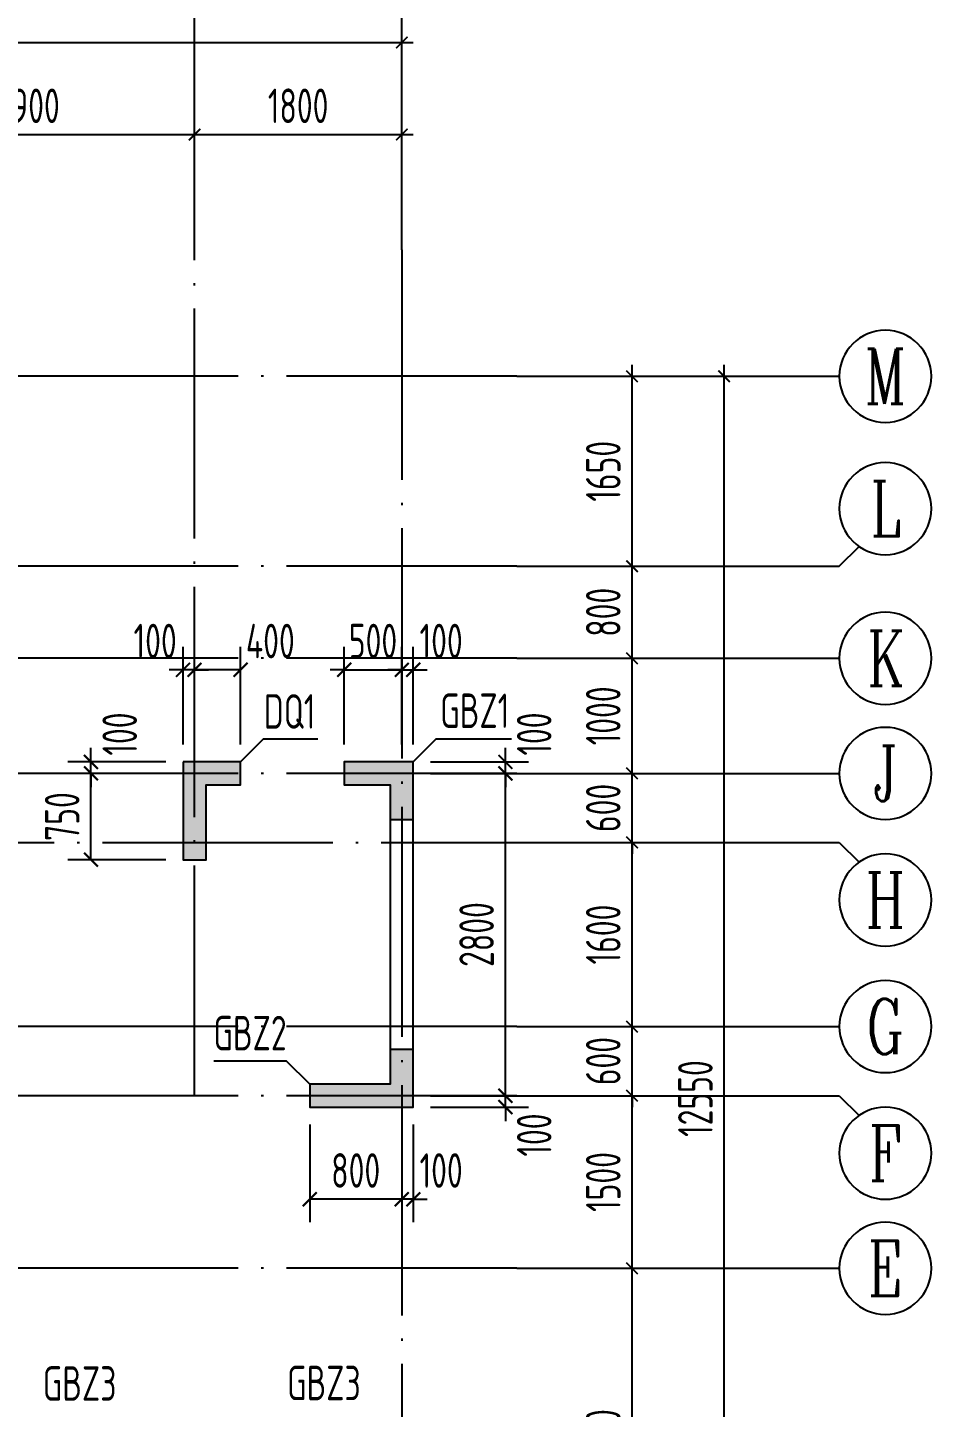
# Model space of a CAD drawing. Extents: x -1058961 to 23600, y -449123 to 2751847.
# Drawn here: x -397979 to -390129, y -182385 to -170397 of the extents above; entities that cross this region are included whole.
import ezdxf
from ezdxf.enums import TextEntityAlignment as Align

# ---------------------------------------------------------------- set-up
doc = ezdxf.new("R2010")
doc.units = 0
doc.header["$LTSCALE"] = 1000
doc.linetypes.add('DOTE', pattern=[2.42, 2, -0.2, 0.02, -0.2])
doc.layers.get('0').update_dxf_attribs({"linetype": 'CONTINUOUS'})
doc.layers.get('DEFPOINTS').update_dxf_attribs({"linetype": 'CONTINUOUS'})
for name, color, linetype in [('A-AXIS', 1, 'CONTINUOUS'), ('A-DOTE', 10, 'DOTE'), ('AXIS_NUM', 7, 'CONTINUOUS'), ('S-Q墙实线', 6, 'CONTINUOUS'), ('S-Q墙标注', 3, 'CONTINUOUS'), ('S-X详图填充', 252, 'CONTINUOUS'), ('S-X详图实线', 4, 'CONTINUOUS'), ('S-Y一般标注', 3, 'CONTINUOUS'), ('S-Z柱编号', 6, 'CONTINUOUS')]:
    doc.layers.add(name, color=color, linetype=linetype)
doc.styles.add('TSSD_Axis', font='complex.shx', dxfattribs={"width": 0.7, "bigfont": 'hztxt.shx'})
doc.styles.add('TSSD_DIMENSION', font='Tssdeng.shx', dxfattribs={"width": 0.7, "bigfont": 'tssdchn.shx'})
doc.styles.add('TSSD_REIN', font='tssdeng.shx', dxfattribs={"width": 0.7, "height": 300, "bigfont": 'tssdchn.shx'})
doc.styles.add('结构文字', font='zstxt.shx', dxfattribs={"width": 0.7, "bigfont": 'zshz.shx'})
doc.dimstyles.new('STRUCK', dxfattribs={"dimtxt": 400, "dimasz": 121, "dimexe": 200, "dimexo": 150, "dimgap": 115, "dimtad": 1, "dimdec": 0, "dimdsep": 46, "dimtxsty": '结构文字', "dimblk": 'ARCHTICK', "dimcen": 400, "dimclrd": 3, "dimclre": 3, "dimclrt": 7, "dimadec": 0, "dimazin": 0, "dimtfac": 1, "dimtdec": 0, "dimtix": 1, "dimtmove": 2, "dimatfit": 3, "dimldrblk": '_DIMX', "dimfxl": 0, "dimtolj": 1, "dimtzin": 0, "dimarcsym": 0})
doc.dimstyles.new('TSSD_100_100', dxfattribs={"dimtxt": 300, "dimasz": 100, "dimexe": 100, "dimexo": 250, "dimgap": 100, "dimtad": 1, "dimdec": 0, "dimzin": 0, "dimdsep": 46, "dimtxsty": 'TSSD_DIMENSION', "dimblk": 'ARCHTICK', "dimcen": 0, "dimdle": 100, "dimclrt": 7, "dimadec": 0, "dimazin": 0, "dimtfac": 1, "dimtdec": 0, "dimtix": 1, "dimtmove": 2, "dimatfit": 3, "dimldrblk": 'ARCHTICK', "dimfxl": 0, "dimtolj": 1, "dimtzin": 0, "dimarcsym": 0})

# ---------------------------------------------------------------- blocks, each defined once
blk = doc.blocks.new('_ArchTick')
at = {"color": 0, "linetype": 'ByBlock', "const_width": 0.15}
blk.add_lwpolyline([(-0.5, -0.5), (0.5, 0.5)], dxfattribs=at)
blk = doc.blocks.new('*D1082')
at = {"layer": 'DEFPOINTS', "color": 0}
for p in [(52800, 19250), (49900, 18250), (52800, 18250)]:
    blk.add_point(p, dxfattribs=at)
at = {"layer": 'S-Y一般标注', "color": 0, "lineweight": -2}
for p, q in [((49900, 18500), (49900, 19350)), ((52800, 18500), (52800, 19350)), ((49800, 19250), (52900, 19250))]:
    blk.add_line(p, q, dxfattribs=at)
at = {"layer": 'S-Y一般标注', "color": 0, "lineweight": -2, "xscale": 100, "yscale": 100, "zscale": 100, "rotation": 180}
blk.add_blockref('_ArchTick', (49900, 19250), dxfattribs=at)
at = {"layer": 'S-Y一般标注', "color": 0, "lineweight": -2, "xscale": 100, "yscale": 100, "zscale": 100}
blk.add_blockref('_ArchTick', (52800, 19250), dxfattribs=at)
at = {"layer": 'S-Y一般标注', "color": 7, "insert": (51350, 19500), "char_height": 300, "attachment_point": 5, "style": 'TSSD_DIMENSION'}
blk.add_mtext('\\A1;2900', dxfattribs=at)
blk = doc.blocks.new('*D1083')
at = {"layer": 'DEFPOINTS', "color": 0}
for p in [(54600, 19250), (52800, 18250), (54600, 18250)]:
    blk.add_point(p, dxfattribs=at)
at = {"layer": 'S-Y一般标注', "color": 0, "lineweight": -2}
for p, q in [((52800, 18500), (52800, 19350)), ((54600, 18500), (54600, 19350)), ((52700, 19250), (54700, 19250))]:
    blk.add_line(p, q, dxfattribs=at)
at = {"layer": 'S-Y一般标注', "color": 0, "lineweight": -2, "xscale": 100, "yscale": 100, "zscale": 100, "rotation": 180}
blk.add_blockref('_ArchTick', (52800, 19250), dxfattribs=at)
at = {"layer": 'S-Y一般标注', "color": 0, "lineweight": -2, "xscale": 100, "yscale": 100, "zscale": 100}
blk.add_blockref('_ArchTick', (54600, 19250), dxfattribs=at)
at = {"layer": 'S-Y一般标注', "color": 7, "insert": (53700, 19500), "char_height": 300, "attachment_point": 5, "style": 'TSSD_DIMENSION'}
blk.add_mtext('\\A1;1800', dxfattribs=at)
blk = doc.blocks.new('*D1084')
at = {"layer": 'DEFPOINTS', "color": 0}
for p in [(54600, 20050), (4600, 18250), (54600, 18250)]:
    blk.add_point(p, dxfattribs=at)
at = {"layer": 'S-Y一般标注', "color": 0, "lineweight": -2}
for p, q in [((4600, 18500), (4600, 20150)), ((54600, 18500), (54600, 20150)), ((4500, 20050), (54700, 20050))]:
    blk.add_line(p, q, dxfattribs=at)
at = {"layer": 'S-Y一般标注', "color": 0, "lineweight": -2, "xscale": 100, "yscale": 100, "zscale": 100, "rotation": 180}
blk.add_blockref('_ArchTick', (4600, 20050), dxfattribs=at)
at = {"layer": 'S-Y一般标注', "color": 0, "lineweight": -2, "xscale": 100, "yscale": 100, "zscale": 100}
blk.add_blockref('_ArchTick', (54600, 20050), dxfattribs=at)
at = {"layer": 'S-Y一般标注', "color": 7, "insert": (29600, 20300), "char_height": 300, "attachment_point": 5, "style": 'TSSD_DIMENSION'}
blk.add_mtext('\\A1;50000', dxfattribs=at)
blk = doc.blocks.new('ts_axno')
at = {"color": 0, "linetype": 'ByBlock', "lineweight": -2}
blk.add_circle((0, 0), 0.5, dxfattribs=at)
at = {"color": 0, "linetype": 'ByBlock', "lineweight": -2, "style": 'TSSD_Axis', "width": 0.7}
blk.add_attdef('A', text='', height=0.6, dxfattribs=at).set_placement((0, 0), align=Align.MIDDLE_CENTER)
blk = doc.blocks.new('*D1113')
at = {"layer": 'DEFPOINTS', "color": 0}
for p in [(55600, 10900), (56600, 10900), (55600, 9400)]:
    blk.add_point(p, dxfattribs=at)
at = {"layer": 'S-Y一般标注', "color": 0, "lineweight": -2}
for p, q in [((56600, 9300), (56600, 11000)), ((55850, 10900), (56700, 10900)), ((55850, 9400), (56700, 9400))]:
    blk.add_line(p, q, dxfattribs=at)
at = {"layer": 'S-Y一般标注', "color": 0, "lineweight": -2, "xscale": 100, "yscale": 100, "zscale": 100}
for p, rotation in [((56600, 10900), 90), ((56600, 9400), 270)]:
    blk.add_blockref('_ArchTick', p, dxfattribs=dict(at, rotation=rotation))
at = {"layer": 'S-Y一般标注', "color": 7, "insert": (56350, 10150), "char_height": 300, "attachment_point": 5, "rotation": 90, "style": 'TSSD_DIMENSION'}
blk.add_mtext('\\A1;1500', dxfattribs=at)
blk = doc.blocks.new('*D1114')
at = {"layer": 'DEFPOINTS', "color": 0}
for p in [(55600, 11500), (56600, 11500), (55600, 10900)]:
    blk.add_point(p, dxfattribs=at)
at = {"layer": 'S-Y一般标注', "color": 0, "lineweight": -2}
for p, q in [((56600, 11500), (56600, 11600)), ((55850, 11500), (56700, 11500)), ((56600, 10900), (56600, 11500)), ((55850, 10900), (56700, 10900)), ((56600, 10900), (56600, 10800))]:
    blk.add_line(p, q, dxfattribs=at)
at = {"layer": 'S-Y一般标注', "color": 0, "lineweight": -2, "xscale": 100, "yscale": 100, "zscale": 100}
for p, rotation in [((56600, 11500), 270), ((56600, 10900), 90)]:
    blk.add_blockref('_ArchTick', p, dxfattribs=dict(at, rotation=rotation))
at = {"layer": 'S-Y一般标注', "color": 7, "insert": (56350, 11200), "char_height": 300, "attachment_point": 5, "rotation": 90, "style": 'TSSD_DIMENSION'}
blk.add_mtext('\\A1;600', dxfattribs=at)
blk = doc.blocks.new('*D1115')
at = {"layer": 'DEFPOINTS', "color": 0}
for p in [(55600, 13100), (56600, 13100), (55600, 11500)]:
    blk.add_point(p, dxfattribs=at)
at = {"layer": 'S-Y一般标注', "color": 0, "lineweight": -2}
for p, q in [((56600, 11400), (56600, 13200)), ((55850, 13100), (56700, 13100)), ((55850, 11500), (56700, 11500))]:
    blk.add_line(p, q, dxfattribs=at)
at = {"layer": 'S-Y一般标注', "color": 0, "lineweight": -2, "xscale": 100, "yscale": 100, "zscale": 100}
for p, rotation in [((56600, 13100), 90), ((56600, 11500), 270)]:
    blk.add_blockref('_ArchTick', p, dxfattribs=dict(at, rotation=rotation))
at = {"layer": 'S-Y一般标注', "color": 7, "insert": (56350, 12300), "char_height": 300, "attachment_point": 5, "rotation": 90, "style": 'TSSD_DIMENSION'}
blk.add_mtext('\\A1;1600', dxfattribs=at)
blk = doc.blocks.new('*D1116')
at = {"layer": 'DEFPOINTS', "color": 0}
for p in [(55600, 13700), (56600, 13700), (55600, 13100)]:
    blk.add_point(p, dxfattribs=at)
at = {"layer": 'S-Y一般标注', "color": 0, "lineweight": -2}
for p, q in [((56600, 13700), (56600, 13800)), ((55850, 13700), (56700, 13700)), ((56600, 13100), (56600, 13700)), ((55850, 13100), (56700, 13100)), ((56600, 13100), (56600, 13000))]:
    blk.add_line(p, q, dxfattribs=at)
at = {"layer": 'S-Y一般标注', "color": 0, "lineweight": -2, "xscale": 100, "yscale": 100, "zscale": 100}
for p, rotation in [((56600, 13700), 270), ((56600, 13100), 90)]:
    blk.add_blockref('_ArchTick', p, dxfattribs=dict(at, rotation=rotation))
at = {"layer": 'S-Y一般标注', "color": 7, "insert": (56350, 13400), "char_height": 300, "attachment_point": 5, "rotation": 90, "style": 'TSSD_DIMENSION'}
blk.add_mtext('\\A1;600', dxfattribs=at)
blk = doc.blocks.new('*D1117')
at = {"layer": 'DEFPOINTS', "color": 0}
for p in [(55600, 14700), (56600, 14700), (55600, 13700)]:
    blk.add_point(p, dxfattribs=at)
at = {"layer": 'S-Y一般标注', "color": 0, "lineweight": -2}
for p, q in [((56600, 13600), (56600, 14800)), ((55850, 14700), (56700, 14700)), ((55850, 13700), (56700, 13700))]:
    blk.add_line(p, q, dxfattribs=at)
at = {"layer": 'S-Y一般标注', "color": 0, "lineweight": -2, "xscale": 100, "yscale": 100, "zscale": 100}
for p, rotation in [((56600, 14700), 90), ((56600, 13700), 270)]:
    blk.add_blockref('_ArchTick', p, dxfattribs=dict(at, rotation=rotation))
at = {"layer": 'S-Y一般标注', "color": 7, "insert": (56350, 14200), "char_height": 300, "attachment_point": 5, "rotation": 90, "style": 'TSSD_DIMENSION'}
blk.add_mtext('\\A1;1000', dxfattribs=at)
blk = doc.blocks.new('*D1118')
at = {"layer": 'DEFPOINTS', "color": 0}
for p in [(55600, 17150), (57400, 17150), (55600, 4600)]:
    blk.add_point(p, dxfattribs=at)
at = {"layer": 'S-Y一般标注', "color": 0, "lineweight": -2}
for p, q in [((55850, 17150), (57500, 17150)), ((57400, 4500), (57400, 17250)), ((55850, 4600), (57500, 4600))]:
    blk.add_line(p, q, dxfattribs=at)
at = {"layer": 'S-Y一般标注', "color": 0, "lineweight": -2, "xscale": 100, "yscale": 100, "zscale": 100}
for p, rotation in [((57400, 17150), 90), ((57400, 4600), 270)]:
    blk.add_blockref('_ArchTick', p, dxfattribs=dict(at, rotation=rotation))
at = {"layer": 'S-Y一般标注', "color": 7, "insert": (57150, 10875), "char_height": 300, "attachment_point": 5, "rotation": 90, "style": 'TSSD_DIMENSION'}
blk.add_mtext('\\A1;12550', dxfattribs=at)
blk = doc.blocks.new('*D1119')
at = {"layer": 'DEFPOINTS', "color": 0}
for p in [(55600, 15500), (56600, 15500), (55600, 14700)]:
    blk.add_point(p, dxfattribs=at)
at = {"layer": 'S-Y一般标注', "color": 0, "lineweight": -2}
for p, q in [((56600, 14600), (56600, 15600)), ((55850, 15500), (56700, 15500)), ((55850, 14700), (56700, 14700))]:
    blk.add_line(p, q, dxfattribs=at)
at = {"layer": 'S-Y一般标注', "color": 0, "lineweight": -2, "xscale": 100, "yscale": 100, "zscale": 100}
for p, rotation in [((56600, 15500), 90), ((56600, 14700), 270)]:
    blk.add_blockref('_ArchTick', p, dxfattribs=dict(at, rotation=rotation))
at = {"layer": 'S-Y一般标注', "color": 7, "insert": (56350, 15100), "char_height": 300, "attachment_point": 5, "rotation": 90, "style": 'TSSD_DIMENSION'}
blk.add_mtext('\\A1;800', dxfattribs=at)
blk = doc.blocks.new('*D1121')
at = {"layer": 'DEFPOINTS', "color": 0}
for p in [(55600, 9400), (56600, 9400), (55600, 6400)]:
    blk.add_point(p, dxfattribs=at)
at = {"layer": 'S-Y一般标注', "color": 0, "lineweight": -2}
for p, q in [((56600, 6300), (56600, 9500)), ((55850, 9400), (56700, 9400)), ((55850, 6400), (56700, 6400))]:
    blk.add_line(p, q, dxfattribs=at)
at = {"layer": 'S-Y一般标注', "color": 0, "lineweight": -2, "xscale": 100, "yscale": 100, "zscale": 100}
for p, rotation in [((56600, 9400), 90), ((56600, 6400), 270)]:
    blk.add_blockref('_ArchTick', p, dxfattribs=dict(at, rotation=rotation))
at = {"layer": 'S-Y一般标注', "color": 7, "insert": (56350, 7900), "char_height": 300, "attachment_point": 5, "rotation": 90, "style": 'TSSD_DIMENSION'}
blk.add_mtext('\\A1;3000', dxfattribs=at)
blk = doc.blocks.new('*D1122')
at = {"layer": 'DEFPOINTS', "color": 0}
for p in [(55600, 17150), (56600, 17150), (55600, 15500)]:
    blk.add_point(p, dxfattribs=at)
at = {"layer": 'S-Y一般标注', "color": 0, "lineweight": -2}
for p, q in [((55850, 17150), (56700, 17150)), ((56600, 15400), (56600, 17250)), ((55850, 15500), (56700, 15500))]:
    blk.add_line(p, q, dxfattribs=at)
at = {"layer": 'S-Y一般标注', "color": 0, "lineweight": -2, "xscale": 100, "yscale": 100, "zscale": 100}
for p, rotation in [((56600, 17150), 90), ((56600, 15500), 270)]:
    blk.add_blockref('_ArchTick', p, dxfattribs=dict(at, rotation=rotation))
at = {"layer": 'S-Y一般标注', "color": 7, "insert": (56350, 16325), "char_height": 300, "attachment_point": 5, "rotation": 90, "style": 'TSSD_DIMENSION'}
blk.add_mtext('\\A1;1650', dxfattribs=at)
blk = doc.blocks.new('*D939')
at = {"layer": 'DEFPOINTS', "color": 0}
for p in [(-394629, -179677), (-393829, -179677), (-394629, -179777)]:
    blk.add_point(p, dxfattribs=at)
at = {"layer": 'S-Q墙标注', "color": 3, "lineweight": -2}
for p, q in [((-393829, -179677), (-393829, -179556)), ((-394479, -179677), (-393629, -179677)), ((-393829, -179777), (-393829, -179677)), ((-394479, -179777), (-393629, -179777)), ((-393829, -179777), (-393829, -179898))]:
    blk.add_line(p, q, dxfattribs=at)
at = {"layer": 'S-Q墙标注', "color": 3, "lineweight": -2, "xscale": 121, "yscale": 121, "zscale": 121}
for p, rotation in [((-393829, -179677), 270), ((-393829, -179777), 90)]:
    blk.add_blockref('_ArchTick', p, dxfattribs=dict(at, rotation=rotation))
at = {"layer": 'S-Q墙标注', "color": 7, "insert": (-393579, -180019), "char_height": 300, "attachment_point": 5, "rotation": 90, "style": 'TSSD_REIN'}
blk.add_mtext('\\A1;100', dxfattribs=at)
blk = doc.blocks.new('_DIMX')
blk.add_line((-150, 0), (150, 0))
at = {"const_width": 50}
blk.add_lwpolyline([(-70, -70), (70, 70)], dxfattribs=at)
blk = doc.blocks.new('*D940')
at = {"layer": 'DEFPOINTS', "color": 0}
for p in [(-394629, -176877), (-393829, -176877), (-394629, -179677)]:
    blk.add_point(p, dxfattribs=at)
at = {"layer": 'S-Q墙标注', "color": 3, "lineweight": -2}
for p, q in [((-394479, -176877), (-393629, -176877)), ((-393829, -179677), (-393829, -176877)), ((-394479, -179677), (-393629, -179677))]:
    blk.add_line(p, q, dxfattribs=at)
at = {"layer": 'S-Q墙标注', "color": 3, "lineweight": -2, "xscale": 121, "yscale": 121, "zscale": 121}
for p, rotation in [((-393829, -176877), 90), ((-393829, -179677), 270)]:
    blk.add_blockref('_ArchTick', p, dxfattribs=dict(at, rotation=rotation))
at = {"layer": 'S-Q墙标注', "color": 7, "insert": (-394079, -178277), "char_height": 300, "attachment_point": 5, "rotation": 90, "style": 'TSSD_REIN'}
blk.add_mtext('\\A1;2800', dxfattribs=at)
blk = doc.blocks.new('*D941')
at = {"layer": 'DEFPOINTS', "color": 0}
for p in [(-394629, -176777), (-393829, -176777), (-394629, -176877)]:
    blk.add_point(p, dxfattribs=at)
at = {"layer": 'S-Q墙标注', "color": 3, "lineweight": -2}
for p, q in [((-393829, -176777), (-393829, -176656)), ((-394479, -176777), (-393629, -176777)), ((-393829, -176877), (-393829, -176777)), ((-394479, -176877), (-393629, -176877)), ((-393829, -176877), (-393829, -176998))]:
    blk.add_line(p, q, dxfattribs=at)
at = {"layer": 'S-Q墙标注', "color": 3, "lineweight": -2, "xscale": 121, "yscale": 121, "zscale": 121}
for p, rotation in [((-393829, -176777), 270), ((-393829, -176877), 90)]:
    blk.add_blockref('_ArchTick', p, dxfattribs=dict(at, rotation=rotation))
at = {"layer": 'S-Q墙标注', "color": 7, "insert": (-393579, -176535), "char_height": 300, "attachment_point": 5, "rotation": 90, "style": 'TSSD_REIN'}
blk.add_mtext('\\A1;100', dxfattribs=at)
blk = doc.blocks.new('*D942')
at = {"layer": 'DEFPOINTS', "color": 0}
for p in [(-394729, -179777), (-394629, -179777), (-394729, -180577)]:
    blk.add_point(p, dxfattribs=at)
at = {"layer": 'S-Q墙标注', "color": 3, "lineweight": -2}
for p, q in [((-394729, -179927), (-394729, -180777)), ((-394629, -179927), (-394629, -180777)), ((-394729, -180577), (-394850, -180577)), ((-394629, -180577), (-394729, -180577)), ((-394629, -180577), (-394508, -180577))]:
    blk.add_line(p, q, dxfattribs=at)
at = {"layer": 'S-Q墙标注', "color": 3, "lineweight": -2, "xscale": 121, "yscale": 121, "zscale": 121}
blk.add_blockref('_ArchTick', (-394729, -180577), dxfattribs=at)
at = {"layer": 'S-Q墙标注', "color": 3, "lineweight": -2, "xscale": 121, "yscale": 121, "zscale": 121, "rotation": 180}
blk.add_blockref('_ArchTick', (-394629, -180577), dxfattribs=at)
at = {"layer": 'S-Q墙标注', "color": 7, "insert": (-394387, -180327), "char_height": 300, "attachment_point": 5, "style": 'TSSD_REIN'}
blk.add_mtext('\\A1;100', dxfattribs=at)
blk = doc.blocks.new('*D943')
at = {"layer": 'DEFPOINTS', "color": 0}
for p in [(-395529, -179777), (-394729, -179777), (-395529, -180577)]:
    blk.add_point(p, dxfattribs=at)
at = {"layer": 'S-Q墙标注', "color": 3, "lineweight": -2}
for p, q in [((-395529, -179927), (-395529, -180777)), ((-394729, -179927), (-394729, -180777)), ((-394729, -180577), (-395529, -180577))]:
    blk.add_line(p, q, dxfattribs=at)
at = {"layer": 'S-Q墙标注', "color": 3, "lineweight": -2, "xscale": 121, "yscale": 121, "zscale": 121, "rotation": 180}
blk.add_blockref('_ArchTick', (-395529, -180577), dxfattribs=at)
at = {"layer": 'S-Q墙标注', "color": 3, "lineweight": -2, "xscale": 121, "yscale": 121, "zscale": 121}
blk.add_blockref('_ArchTick', (-394729, -180577), dxfattribs=at)
at = {"layer": 'S-Q墙标注', "color": 7, "insert": (-395129, -180327), "char_height": 300, "attachment_point": 5, "style": 'TSSD_REIN'}
blk.add_mtext('\\A1;800', dxfattribs=at)
blk = doc.blocks.new('*D946')
at = {"layer": 'DEFPOINTS', "color": 0}
for p in [(-394729, -175977), (-395229, -176777), (-394729, -176777)]:
    blk.add_point(p, dxfattribs=at)
at = {"layer": 'S-Q墙标注', "color": 3, "lineweight": -2}
for p, q in [((-395229, -176627), (-395229, -175777)), ((-394729, -176627), (-394729, -175777)), ((-395229, -175977), (-395350, -175977)), ((-395229, -175977), (-394729, -175977)), ((-394729, -175977), (-394608, -175977))]:
    blk.add_line(p, q, dxfattribs=at)
at = {"layer": 'S-Q墙标注', "color": 3, "lineweight": -2, "xscale": 121, "yscale": 121, "zscale": 121}
blk.add_blockref('_ArchTick', (-395229, -175977), dxfattribs=at)
at = {"layer": 'S-Q墙标注', "color": 3, "lineweight": -2, "xscale": 121, "yscale": 121, "zscale": 121, "rotation": 180}
blk.add_blockref('_ArchTick', (-394729, -175977), dxfattribs=at)
at = {"layer": 'S-Q墙标注', "color": 7, "insert": (-394979, -175727), "char_height": 300, "attachment_point": 5, "style": 'TSSD_REIN'}
blk.add_mtext('\\A1;500', dxfattribs=at)
blk = doc.blocks.new('*D947')
at = {"layer": 'DEFPOINTS', "color": 0}
for p in [(-394629, -175977), (-394729, -176777), (-394629, -176777)]:
    blk.add_point(p, dxfattribs=at)
at = {"layer": 'S-Q墙标注', "color": 3, "lineweight": -2}
for p, q in [((-394729, -176627), (-394729, -175777)), ((-394629, -176627), (-394629, -175777)), ((-394729, -175977), (-394850, -175977)), ((-394729, -175977), (-394629, -175977)), ((-394629, -175977), (-394508, -175977))]:
    blk.add_line(p, q, dxfattribs=at)
at = {"layer": 'S-Q墙标注', "color": 3, "lineweight": -2, "xscale": 121, "yscale": 121, "zscale": 121}
blk.add_blockref('_ArchTick', (-394729, -175977), dxfattribs=at)
at = {"layer": 'S-Q墙标注', "color": 3, "lineweight": -2, "xscale": 121, "yscale": 121, "zscale": 121, "rotation": 180}
blk.add_blockref('_ArchTick', (-394629, -175977), dxfattribs=at)
at = {"layer": 'S-Q墙标注', "color": 7, "insert": (-394387, -175727), "char_height": 300, "attachment_point": 5, "style": 'TSSD_REIN'}
blk.add_mtext('\\A1;100', dxfattribs=at)
blk = doc.blocks.new('*D956')
at = {"layer": 'DEFPOINTS', "color": 0}
for p in [(-397429, -176877), (-396629, -176877), (-396629, -177627)]:
    blk.add_point(p, dxfattribs=at)
at = {"layer": 'S-Q墙标注', "color": 3, "lineweight": -2}
for p, q in [((-396779, -176877), (-397629, -176877)), ((-397429, -177627), (-397429, -176877)), ((-396779, -177627), (-397629, -177627))]:
    blk.add_line(p, q, dxfattribs=at)
at = {"layer": 'S-Q墙标注', "color": 3, "lineweight": -2, "xscale": 121, "yscale": 121, "zscale": 121}
for p, rotation in [((-397429, -176877), 90), ((-397429, -177627), 270)]:
    blk.add_blockref('_ArchTick', p, dxfattribs=dict(at, rotation=rotation))
at = {"layer": 'S-Q墙标注', "color": 7, "insert": (-397679, -177252), "char_height": 300, "attachment_point": 5, "rotation": 90, "style": 'TSSD_REIN'}
blk.add_mtext('\\A1;750', dxfattribs=at)
blk = doc.blocks.new('*D957')
at = {"layer": 'DEFPOINTS', "color": 0}
for p in [(-397429, -176777), (-396629, -176777), (-396629, -176877)]:
    blk.add_point(p, dxfattribs=at)
at = {"layer": 'S-Q墙标注', "color": 3, "lineweight": -2}
for p, q in [((-397429, -176777), (-397429, -176656)), ((-396779, -176777), (-397629, -176777)), ((-397429, -176877), (-397429, -176777)), ((-396779, -176877), (-397629, -176877)), ((-397429, -176877), (-397429, -176998))]:
    blk.add_line(p, q, dxfattribs=at)
at = {"layer": 'S-Q墙标注', "color": 3, "lineweight": -2, "xscale": 121, "yscale": 121, "zscale": 121}
for p, rotation in [((-397429, -176777), 270), ((-397429, -176877), 90)]:
    blk.add_blockref('_ArchTick', p, dxfattribs=dict(at, rotation=rotation))
at = {"layer": 'S-Q墙标注', "color": 7, "insert": (-397179, -176535), "char_height": 300, "attachment_point": 5, "rotation": 90, "style": 'TSSD_REIN'}
blk.add_mtext('\\A1;100', dxfattribs=at)
blk = doc.blocks.new('*D958')
at = {"layer": 'DEFPOINTS', "color": 0}
for p in [(-396529, -175977), (-396529, -176777), (-396129, -176777)]:
    blk.add_point(p, dxfattribs=at)
at = {"layer": 'S-Q墙标注', "color": 3, "lineweight": -2}
for p, q in [((-396529, -176627), (-396529, -175777)), ((-396129, -176627), (-396129, -175777)), ((-396129, -175977), (-396529, -175977))]:
    blk.add_line(p, q, dxfattribs=at)
at = {"layer": 'S-Q墙标注', "color": 3, "lineweight": -2, "xscale": 121, "yscale": 121, "zscale": 121, "rotation": 180}
blk.add_blockref('_ArchTick', (-396529, -175977), dxfattribs=at)
at = {"layer": 'S-Q墙标注', "color": 3, "lineweight": -2, "xscale": 121, "yscale": 121, "zscale": 121}
blk.add_blockref('_ArchTick', (-396129, -175977), dxfattribs=at)
at = {"layer": 'S-Q墙标注', "color": 7, "insert": (-395871, -175727), "char_height": 300, "attachment_point": 5, "style": 'TSSD_REIN'}
blk.add_mtext('\\A1;400', dxfattribs=at)
blk = doc.blocks.new('*D959')
at = {"layer": 'DEFPOINTS', "color": 0}
for p in [(-396629, -175977), (-396629, -176777), (-396529, -176777)]:
    blk.add_point(p, dxfattribs=at)
at = {"layer": 'S-Q墙标注', "color": 3, "lineweight": -2}
for p, q in [((-396629, -176627), (-396629, -175777)), ((-396529, -176627), (-396529, -175777)), ((-396629, -175977), (-396750, -175977)), ((-396529, -175977), (-396629, -175977)), ((-396529, -175977), (-396408, -175977))]:
    blk.add_line(p, q, dxfattribs=at)
at = {"layer": 'S-Q墙标注', "color": 3, "lineweight": -2, "xscale": 121, "yscale": 121, "zscale": 121}
blk.add_blockref('_ArchTick', (-396629, -175977), dxfattribs=at)
at = {"layer": 'S-Q墙标注', "color": 3, "lineweight": -2, "xscale": 121, "yscale": 121, "zscale": 121, "rotation": 180}
blk.add_blockref('_ArchTick', (-396529, -175977), dxfattribs=at)
at = {"layer": 'S-Q墙标注', "color": 7, "insert": (-396871, -175727), "char_height": 300, "attachment_point": 5, "style": 'TSSD_REIN'}
blk.add_mtext('\\A1;100', dxfattribs=at)
blk = doc.blocks.new('20210726.16395156')
at = {"layer": 'A-AXIS'}
for p, q in [((52800, 18249.9), (52800, 21049.9)), ((54600, 18249.9), (54600, 21049.9)), ((55600, 17150), (58400, 17150)), ((58400, 15500), (58571.6, 15671.7)), ((55600, 15500), (58400, 15500)), ((55600, 14700), (58400, 14700)), ((55600, 13700), (58400, 13700)), ((55600, 13100.3), (58400, 13100.3)), ((58400, 13100.3), (58571.6, 12928.7)), ((55600, 11500), (58400, 11500)), ((55600, 10900), (58400, 10900)), ((58400, 10900), (58571.6, 10728.4)), ((55600, 9400), (58400, 9400))]:
    blk.add_line(p, q, dxfattribs=at)
at = {"layer": 'A-DOTE'}
for p, q in [((52800, 10900), (52800, 18249.9)), ((54600, 18249.9), (54600, 3600)), ((55600, 17150), (3600, 17150)), ((55600, 15500), (3600, 15500)), ((55600, 14700), (3600, 14700)), ((55600, 13700), (3600, 13700)), ((3600, 13100.3), (55600, 13100.3)), ((55600, 11500), (3600, 11500)), ((55600, 10900), (3600, 10900)), ((55600, 9400), (3600, 9400))]:
    blk.add_line(p, q, dxfattribs=at)
at = {"layer": 'A-AXIS'}
ref = blk.add_blockref('ts_axno', (58800, 17150), dxfattribs=dict(at, xscale=-800, yscale=800, zscale=800))
ref.add_attrib('G', 'M', dxfattribs={"layer": 'AXIS_NUM', "height": 480, "style": 'TSSD_Axis', "width": 0.7}).set_placement((58800, 17150), align=Align.MIDDLE_CENTER)
ref = blk.add_blockref('ts_axno', (58800, 16000), dxfattribs=dict(at, xscale=-800, yscale=800, zscale=800))
ref.add_attrib('G', 'L', dxfattribs={"layer": 'AXIS_NUM', "height": 480, "style": 'TSSD_Axis', "width": 0.7}).set_placement((58800, 16000), align=Align.MIDDLE_CENTER)
ref = blk.add_blockref('ts_axno', (58800, 14700), dxfattribs=dict(at, xscale=-800, yscale=800, zscale=800))
ref.add_attrib('G', 'K', dxfattribs={"layer": 'AXIS_NUM', "height": 480, "style": 'TSSD_Axis', "width": 0.7}).set_placement((58800, 14700), align=Align.MIDDLE_CENTER)
ref = blk.add_blockref('ts_axno', (58800, 13700), dxfattribs=dict(at, xscale=-800, yscale=800, zscale=800))
ref.add_attrib('G', 'J', dxfattribs={"layer": 'AXIS_NUM', "height": 480, "style": 'TSSD_Axis', "width": 0.7}).set_placement((58800, 13700), align=Align.MIDDLE_CENTER)
ref = blk.add_blockref('ts_axno', (58800, 12600.3), dxfattribs=dict(at, xscale=-800, yscale=800, zscale=800))
ref.add_attrib('C', 'H', dxfattribs={"layer": 'AXIS_NUM', "height": 480, "style": 'TSSD_Axis', "width": 0.7}).set_placement((58800, 12600.3), align=Align.MIDDLE_CENTER)
ref = blk.add_blockref('ts_axno', (58800, 11500), dxfattribs=dict(at, xscale=-800, yscale=800, zscale=800))
ref.add_attrib('D', 'G', dxfattribs={"layer": 'AXIS_NUM', "height": 480, "style": 'TSSD_Axis', "width": 0.7}).set_placement((58800, 11500), align=Align.MIDDLE_CENTER)
ref = blk.add_blockref('ts_axno', (58800, 10400), dxfattribs=dict(at, xscale=-800, yscale=800, zscale=800))
ref.add_attrib('C', 'F', dxfattribs={"layer": 'AXIS_NUM', "height": 480, "style": 'TSSD_Axis', "width": 0.7}).set_placement((58800, 10400), align=Align.MIDDLE_CENTER)
ref = blk.add_blockref('ts_axno', (58800, 9400), dxfattribs=dict(at, xscale=-800, yscale=800, zscale=800))
ref.add_attrib('B', 'E', dxfattribs={"layer": 'AXIS_NUM', "height": 480, "style": 'TSSD_Axis', "width": 0.7}).set_placement((58800, 9400), align=Align.MIDDLE_CENTER)
at = {"layer": 'S-Y一般标注'}
for base, p1, p2, picture, middle in [((54600, 20049.9), (4600, 18249.9), (54600, 18249.9), '*D1084', (29600, 20299.9)), ((52800, 19249.9), (49900, 18249.9), (52800, 18249.9), '*D1082', (51350, 19499.9)), ((54600, 19249.9), (52800, 18249.9), (54600, 18249.9), '*D1083', (53700, 19499.9))]:
    dim = blk.add_linear_dim(base=base, p1=p1, p2=p2, dimstyle='TSSD_100_100', dxfattribs=at)
    dim.commit()
    dim.dimension.update_dxf_attribs({"geometry": picture, "text_midpoint": middle})
for base, p1, p2, picture, middle in [((57400, 17150), (55600, 4600), (55600, 17150), '*D1118', (57150, 10875)), ((56600, 17150), (55600, 15500), (55600, 17150), '*D1122', (56350, 16325)), ((56600, 15500), (55600, 14700), (55600, 15500), '*D1119', (56350, 15100)), ((56600, 14700), (55600, 13700), (55600, 14700), '*D1117', (56350, 14200)), ((56600, 13700), (55600, 13100.3), (55600, 13700), '*D1116', (56350, 13400.2)), ((56600, 13100.3), (55600, 11500), (55600, 13100.3), '*D1115', (56350, 12300.2)), ((56600, 11500), (55600, 10900), (55600, 11500), '*D1114', (56350, 11200)), ((56600, 10900), (55600, 9400), (55600, 10900), '*D1113', (56350, 10150)), ((56600, 9400), (55600, 6400), (55600, 9400), '*D1121', (56350, 7900))]:
    dim = blk.add_linear_dim(base=base, p1=p1, p2=p2, angle=90, dimstyle='TSSD_100_100', dxfattribs=at)
    dim.commit()
    dim.dimension.update_dxf_attribs({"geometry": picture, "text_midpoint": middle})

msp = doc.modelspace()

# ---------------------------------------------------------------- hatches: boundary and pattern name
at = {"layer": 'S-X详图填充'}
h = msp.add_hatch(color=256, dxfattribs=at)
h.dxf.hatch_style = 1
h.paths.add_polyline_path([(-396629.02, -176776.9), (-396629.02, -177626.87), (-396429.02, -177626.87), (-396429.02, -176976.9), (-396129.11, -176976.9), (-396129.11, -176776.9)])
h = msp.add_hatch(color=256, dxfattribs=at)
h.dxf.hatch_style = 1
h.paths.add_polyline_path([(-394829.01, -177276.9), (-394629.01, -177276.9), (-394629.01, -176776.9), (-395229.01, -176776.9), (-395229.01, -176976.9), (-394829.01, -176976.9)])
h = msp.add_hatch(color=256, dxfattribs=at)
h.dxf.hatch_style = 1
h.paths.add_polyline_path([(-394629.01, -179276.9), (-394829.01, -179276.9), (-394829.01, -179576.9), (-395529.01, -179576.9), (-395529.01, -179776.9), (-394629.01, -179776.9)])

# ---------------------------------------------------------------- linework, layer by layer
at = {"layer": 'S-Q墙实线'}
for points in [[(-396629.02, -176776.9), (-396629.02, -177626.87), (-396429.02, -177626.87), (-396429.02, -176976.9), (-396129.11, -176976.9), (-396129.11, -176776.9)], [(-394829.01, -179576.9), (-395529.01, -179576.9), (-395529.01, -179776.9), (-394629.01, -179776.9), (-394629.01, -176776.9), (-395229.01, -176776.9), (-395229.01, -176976.9), (-394829.01, -176976.9)]]:
    msp.add_lwpolyline(points, close=True, dxfattribs=at)
at = {"layer": 'S-X详图实线'}
for points in [[(-396629.02, -176776.9), (-396629.02, -177626.87), (-396429.02, -177626.87), (-396429.02, -176976.9), (-396129.11, -176976.9), (-396129.11, -176776.9), (-396629.02, -176776.9)], [(-394829.01, -177276.9), (-394629.01, -177276.9), (-394629.01, -176776.9), (-395229.01, -176776.9), (-395229.01, -176976.9), (-394829.01, -176976.9), (-394829.01, -177276.9)], [(-394629.01, -179276.9), (-394829.01, -179276.9), (-394829.01, -179576.9), (-395529.01, -179576.9), (-395529.01, -179776.9), (-394629.01, -179776.9), (-394629.01, -179276.9)]]:
    msp.add_lwpolyline(points, close=True, dxfattribs=at)
at = {"layer": 'S-Z柱编号', "color": 7}
for points in [[(-396129.11, -176776.9), (-395929.11, -176576.9), (-395457.24, -176576.9)], [(-394629.01, -176776.9), (-394429.01, -176576.9), (-393777.43, -176576.9)], [(-395529.01, -179576.9), (-395729.01, -179376.9), (-396362.09, -179376.9)]]:
    msp.add_lwpolyline(points, dxfattribs=at)

# ---------------------------------------------------------------- block references
at = {"layer": 'A-DOTE'}
msp.add_blockref('20210726.16395156', (-449329.01, -190576.94), dxfattribs=at)

# ---------------------------------------------------------------- texts
at = {"layer": 'S-Z柱编号', "color": 7, "style": 'TSSD_REIN', "width": 0.7}
for s, p in [('DQ1', (-395927.23, -176578.62)), ('GBZ1', (-394395.37, -176572.42)), ('GBZ2', (-396365.14, -179373.39)), ('GBZ3', (-397847.39, -182417.61)), ('GBZ3', (-395725.7, -182413.19))]:
    msp.add_text(s, height=300, dxfattribs=at).set_placement(p, align=Align.BOTTOM_LEFT)

# ---------------------------------------------------------------- dimensions: what is measured, and where the dimension line sits
at = {"layer": 'S-Q墙标注'}
for base, p1, p2, angle, picture, middle in [((-396629.02, -175976.9), (-396529.01, -176776.9), (-396629.02, -176776.9), 180, '*D959', (-396870.94, -175726.9)), ((-396529.01, -175976.9), (-396129.11, -176776.9), (-396529.01, -176776.9), 180, '*D958', (-395871.03, -175726.9)), ((-397429.02, -176776.9), (-396629.02, -176876.9), (-396629.02, -176776.9), 90, '*D957', (-397179.02, -176534.97)), ((-393829.01, -176776.9), (-394629.01, -176876.9), (-394629.01, -176776.9), 90, '*D941', (-393579.01, -176534.97)), ((-393829.01, -179676.9), (-394629.01, -179776.9), (-394629.01, -179676.9), 90, '*D939', (-393579.01, -180018.82)), ((-394729.01, -180576.9), (-394629.01, -179776.9), (-394729.01, -179776.9), 180, '*D942', (-394387.09, -180326.9))]:
    dim = msp.add_linear_dim(base=base, p1=p1, p2=p2, angle=angle, dimstyle='STRUCK', override={"dimtxt": 300, "dimgap": 100, "dimtxsty": 'TSSD_REIN'}, dxfattribs=at)
    dim.commit()
    dim.dimension.update_dxf_attribs({"geometry": picture, "text_midpoint": middle, "dimtype": 160})
dim = msp.add_linear_dim(base=(-394729.01, -175976.9), p1=(-395229.01, -176776.9), p2=(-394729.01, -176776.9), dimstyle='STRUCK', override={"dimtxt": 300, "dimgap": 100, "dimtxsty": 'TSSD_REIN'}, dxfattribs=at)
dim.commit()
dim.dimension.update_dxf_attribs({"geometry": '*D946', "text_midpoint": (-394979.01, -175726.9)})
dim = msp.add_linear_dim(base=(-394629, -175976.9), p1=(-394729.01, -176776.9), p2=(-394629, -176776.9), dimstyle='STRUCK', override={"dimtxt": 300, "dimgap": 100, "dimtxsty": 'TSSD_REIN'}, dxfattribs=at)
dim.commit()
dim.dimension.update_dxf_attribs({"geometry": '*D947', "text_midpoint": (-394387.08, -175726.9), "dimtype": 160})
for base, p1, p2, angle, picture, middle in [((-397429.02, -176876.9), (-396629.02, -177626.87), (-396629.02, -176876.9), 90, '*D956', (-397679.02, -177251.88)), ((-393829.01, -176876.9), (-394629.01, -179676.9), (-394629.01, -176876.9), 90, '*D940', (-394079.01, -178276.9)), ((-395529.01, -180576.9), (-394729.01, -179776.9), (-395529.01, -179776.9), 180, '*D943', (-395129.01, -180326.9))]:
    dim = msp.add_linear_dim(base=base, p1=p1, p2=p2, angle=angle, dimstyle='STRUCK', override={"dimtxt": 300, "dimgap": 100, "dimtxsty": 'TSSD_REIN'}, dxfattribs=at)
    dim.commit()
    dim.dimension.update_dxf_attribs({"geometry": picture, "text_midpoint": middle})

doc.saveas('drawing.dxf')
